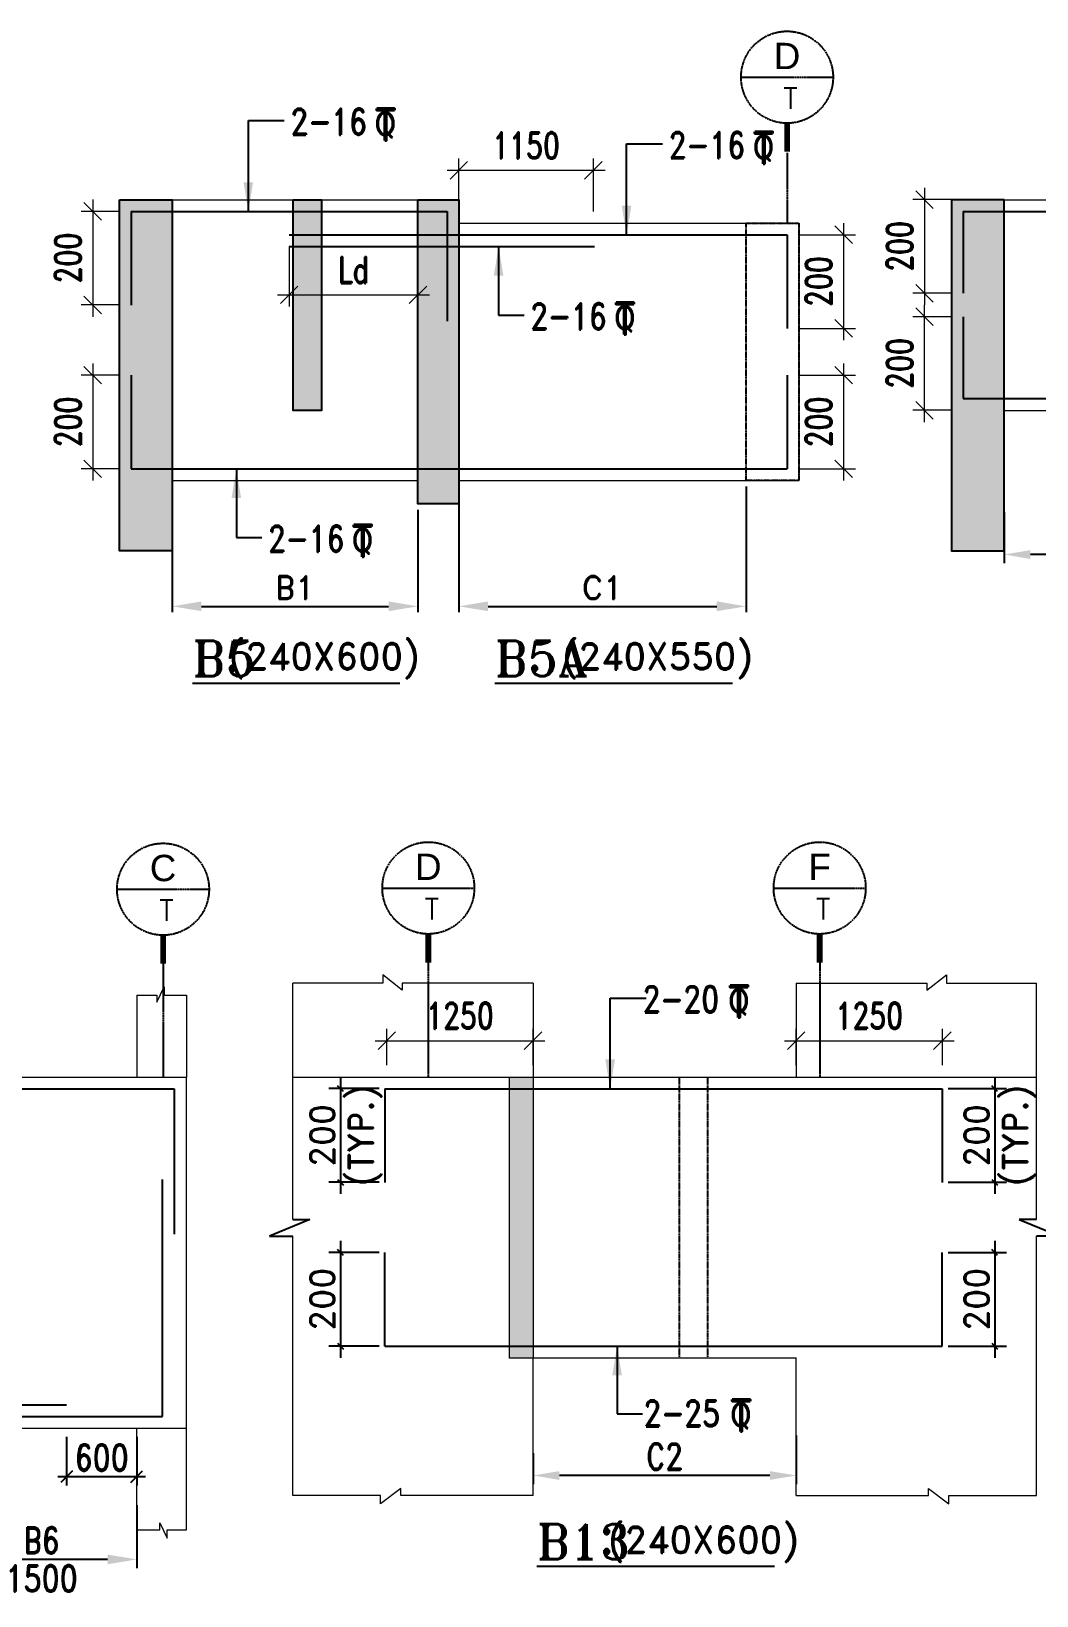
# Model space of a CAD drawing. Header units: millimetres. Extents: x 2061841 to 105821645, y -77612 to 48520811.
# Drawn here: x 2849125 to 2857719, y 29263 to 42629 of the extents above; entities that cross this region are included whole.
import ezdxf
from ezdxf.enums import TextEntityAlignment as Align

# ---------------------------------------------------------------- set-up
doc = ezdxf.new("R2010")
doc.units = ezdxf.units.MM
doc.header["$LTSCALE"] = 10
doc.header["$MEASUREMENT"] = 0
for name, pattern in [('$0$HIDDEN', [0.375, 0.25, -0.125]), ('BASEMENT COLUMN SETTING OUT-PART 2_R4$0$CENTER', [2, 1.25, -0.25, 0.25, -0.25]), ('CENTER', [2, 1.25, -0.25, 0.25, -0.25]), ('HIDDEN', [0.375, 0.25, -0.125])]:
    doc.linetypes.add(name, pattern=pattern)
for name, color, linetype in [('A-Grid-Tower', 8, 'CENTER'), ('BASEMENT COLUMN SETTING OUT-PART 2_R4$0$A-GRID-MAIN', 2, 'BASEMENT COLUMN SETTING OUT-PART 2_R4$0$CENTER'), ('BEAM', 4, 'Continuous'), ('BEAM HATCH', 252, 'Continuous'), ('BEAM STIRRUPS', 3, 'Continuous'), ('DIM1', 3, 'Continuous'), ('LEADER', 3, 'Continuous'), ('REIN', 1, 'Continuous'), ('S-BEAM', 4, 'Continuous'), ('S-DIM', 7, 'Continuous'), ('SHEET', 7, 'Continuous'), ('VIN_BEAM', 4, 'Continuous')]:
    doc.layers.add(name, color=color, linetype=linetype)
doc.layers.add('TEXT', color=2, linetype='Continuous', lineweight=25)
doc.layers.add('VIN_SLAB DIMENSION', color=3, linetype='Continuous', lineweight=13)
doc.styles.add('200', font='romand.shx', dxfattribs={"width": 0.8, "height": 225})
doc.styles.add('BASEMENT COLUMN SETTING OUT-PART 2_R4$0$MAS-TXTL', font='arial.ttf', dxfattribs={"height": 200})
doc.styles.add('BASEMENT COLUMN SETTING OUT-PART 2_R4$0$MAS-TXTS', font='romans.shx', dxfattribs={"width": 0.8, "height": 180})
doc.styles.add('GRID', font='romand.shx')
doc.styles.add('MAH', font='romand.shx', dxfattribs={"height": 210})
doc.styles.add('PK', font='romand.shx', dxfattribs={"width": 0.7, "height": 225})
doc.styles.add('PRP 100', font='romand.shx', dxfattribs={"width": 0.75})
doc.styles.add('RD', font='romand.shx', dxfattribs={"width": 0.9, "height": 225})
doc.styles.add('ROMAND', font='romand', dxfattribs={"height": 200})
doc.styles.add('RT', font='romant.shx', dxfattribs={"height": 250})
doc.dimstyles.new('dim', dxfattribs={"dimtxt": 225, "dimasz": 150, "dimexe": 100, "dimexo": 100, "dimgap": 100, "dimtad": 1, "dimdec": 0, "dimlfac": -1, "dimrnd": 5, "dimdsep": 46, "dimtxsty": 'PRP 100', "dimblk": 'OBLIQUE', "dimcen": 1.5, "dimdle": 100, "dimclrd": 3, "dimclre": 3, "dimclrt": 2, "dimadec": 0, "dimazin": 0, "dimtfac": 1, "dimtdec": 0, "dimtix": 1, "dimtmove": 0, "dimatfit": 3, "dimldrblk": 'OBLIQUE', "dimfxl": 200, "dimlwd": -1, "dimlwe": -1, "dimarcsym": 0})
doc.dimstyles.new('GR', dxfattribs={"dimtxt": 225, "dimasz": 100, "dimexe": 50, "dimexo": 50, "dimgap": 40, "dimtad": 1, "dimdec": 0, "dimzin": 0, "dimdsep": 46, "dimtxsty": 'RD', "dimblk1": 'OBLIQUE', "dimblk2": 'OBLIQUE', "dimsah": 1, "dimcen": 0, "dimdle": 100, "dimclrd": 3, "dimclre": 3, "dimclrt": 2, "dimadec": 0, "dimazin": 0, "dimtfac": 1, "dimtdec": 0, "dimtix": 1, "dimtmove": 0, "dimatfit": 3, "dimfxl": 1, "dimtolj": 1, "dimtzin": 0, "dimarcsym": 0})
doc.dimstyles.new('GR2', dxfattribs={"dimtxt": 225, "dimasz": 100, "dimexe": 75, "dimexo": 75, "dimgap": 50, "dimtad": 1, "dimdec": 0, "dimdsep": 46, "dimtxsty": '200', "dimblk1": 'OBLIQUE', "dimblk2": 'OBLIQUE', "dimsah": 1, "dimcen": 50, "dimdle": 75, "dimclrd": 3, "dimclre": 3, "dimclrt": 2, "dimadec": 0, "dimazin": 0, "dimtfac": 1, "dimtdec": 0, "dimtix": 1, "dimtmove": 0, "dimatfit": 3, "dimldrblk": 'OBLIQUE', "dimfxl": 1, "dimtolj": 1, "dimtzin": 0, "dimarcsym": 0})
doc.dimstyles.new('GRID', dxfattribs={"dimtxt": 300, "dimasz": 75, "dimexe": 50, "dimexo": 50, "dimgap": 60, "dimtad": 1, "dimdec": 0, "dimdsep": 46, "dimtxsty": 'GRID', "dimblk1": 'OBLIQUE', "dimblk2": 'OBLIQUE', "dimsah": 1, "dimcen": 2.5, "dimdle": 50, "dimclrd": 3, "dimclre": 3, "dimclrt": 2, "dimadec": 0, "dimazin": 0, "dimtfac": 1, "dimtdec": 0, "dimtmove": 0, "dimatfit": 3, "dimldrblk": 'OBLIQUE', "dimfxl": 1, "dimarcsym": 0})
doc.dimstyles.new('MA', dxfattribs={"dimtxt": 210, "dimasz": 50, "dimexe": 100, "dimexo": 50, "dimgap": 50, "dimtad": 1, "dimdec": 0, "dimzin": 0, "dimdsep": 46, "dimtxsty": 'MAH', "dimblk1": 'OBLIQUE', "dimblk2": 'OBLIQUE', "dimsah": 1, "dimcen": 0.09, "dimdle": 100, "dimclrd": 3, "dimclre": 3, "dimclrt": 2, "dimadec": 0, "dimazin": 0, "dimtfac": 1, "dimtdec": 0, "dimtix": 1, "dimtofl": 0, "dimtmove": 0, "dimatfit": 3, "dimldrblk": 'OBLIQUE', "dimfxl": 1, "dimtolj": 1, "dimtzin": 0, "dimarcsym": 0})

# ---------------------------------------------------------------- blocks, each defined once
blk = doc.blocks.new('*D1726')
at = {"layer": 'Defpoints', "color": 0, "linetype": 'Continuous', "ltscale": 20, "transparency": 16777216}
for p in [(2850330, 38791, 21), (2852430, 38591, 0), (2852430, 37716)]:
    blk.add_point(p, dxfattribs=at)
at = {"layer": 'DIM1', "color": 3, "linetype": 'Continuous', "lineweight": -2, "ltscale": 20, "transparency": 16777216}
for p, q in [((2850330, 38741), (2850330, 37666)), ((2852430, 38541), (2852430, 37666)), ((2850580, 37716), (2852180, 37716))]:
    blk.add_line(p, q, dxfattribs=at)
at = {"layer": 'DIM1', "color": 3, "linetype": 'Continuous', "ltscale": 20, "transparency": 16777216}
for points in [[(2850580, 37758), (2850580, 37675), (2850330, 37716)], [(2852180, 37758), (2852180, 37675), (2852430, 37716)]]:
    blk.add_solid(points, dxfattribs=at)
at = {"layer": 'DIM1', "color": 2, "linetype": 'Continuous', "ltscale": 20, "transparency": 16777216, "insert": (2851380, 37876), "char_height": 200, "attachment_point": 5, "style": 'GRID'}
blk.add_mtext('B1', dxfattribs=at)
blk = doc.blocks.new('_Oblique')
at = {"color": 0, "linetype": 'ByBlock', "lineweight": -2}
blk.add_line((-0.5, -0.5), (0.5, 0.5), dxfattribs=at)
blk = doc.blocks.new('*D1727')
at = {"layer": 'Defpoints', "color": 0, "linetype": 'Continuous', "ltscale": 20, "transparency": 16777216}
for p in [(2852780, 38791, 21), (2855235, 38791, 0), (2855235, 37716)]:
    blk.add_point(p, dxfattribs=at)
at = {"layer": 'DIM1', "color": 3, "linetype": 'Continuous', "lineweight": -2, "ltscale": 20, "transparency": 16777216}
for p, q in [((2852780, 38741), (2852780, 37666)), ((2855235, 38741), (2855235, 37666)), ((2853030, 37716), (2854985, 37716))]:
    blk.add_line(p, q, dxfattribs=at)
at = {"layer": 'DIM1', "color": 3, "linetype": 'Continuous', "ltscale": 20, "transparency": 16777216}
for points in [[(2853030, 37758), (2853030, 37675), (2852780, 37716)], [(2854985, 37758), (2854985, 37675), (2855235, 37716)]]:
    blk.add_solid(points, dxfattribs=at)
at = {"layer": 'DIM1', "color": 2, "linetype": 'Continuous', "ltscale": 20, "transparency": 16777216, "insert": (2854008, 37876), "char_height": 200, "attachment_point": 5, "style": 'GRID'}
blk.add_mtext('C1', dxfattribs=at)
blk = doc.blocks.new('A$C33BE299A')
at = {"layer": 'SHEET', "color": 4, "style": 'ROMAND'}
for s, height, p in [('T', 170, (-16.2, 0)), ('Q', 125, (-14.4, 26.9))]:
    blk.add_text(s, height=height, dxfattribs=at).set_placement(p)
blk = doc.blocks.new('*D1728')
at = {"layer": 'BEAM STIRRUPS', "color": 3, "lineweight": -2, "ltscale": 0.25, "transparency": 16777216}
for p, q in [((2857440, 38520), (2857440, 38084)), ((2859539, 38598), (2859539, 38084)), ((2859314, 38159), (2857665, 38159))]:
    blk.add_line(p, q, dxfattribs=at)
at = {"layer": 'BEAM STIRRUPS', "color": 3, "linetype": 'Continuous', "ltscale": 0.25, "transparency": 16777216}
for points in [[(2857665, 38196), (2857665, 38121), (2857440, 38159)], [(2859314, 38196), (2859314, 38121), (2859539, 38159)]]:
    blk.add_solid(points, dxfattribs=at)
at = {"layer": 'Defpoints', "color": 0, "linetype": 'Continuous', "ltscale": 0.25, "transparency": 16777216}
for p in [(2859539, 38673, 46), (2857440, 38595, 2), (2857440, 38159)]:
    blk.add_point(p, dxfattribs=at)
at = {"layer": 'BEAM STIRRUPS', "color": 2, "linetype": 'Continuous', "ltscale": 0.25, "transparency": 16777216, "insert": (2858489, 38321), "char_height": 225, "attachment_point": 5, "rotation": 360, "style": '200'}
blk.add_mtext('\\A1;B5', dxfattribs=at)
blk = doc.blocks.new('*D1742')
at = {"layer": 'Defpoints', "color": 0, "transparency": 16777216}
for p in [(2852148, 33595, 0), (2851768, 32795), (2852148, 32795, 0)]:
    blk.add_point(p, dxfattribs=at)
at = {"layer": 'S-DIM', "color": 3, "lineweight": -2, "transparency": 16777216}
for p, q in [((2851768, 33695), (2851768, 32695)), ((2852098, 33595), (2851668, 33595)), ((2852098, 32795), (2851668, 32795))]:
    blk.add_line(p, q, dxfattribs=at)
at = {"layer": 'S-DIM', "color": 3, "lineweight": -2, "transparency": 16777216, "xscale": 50, "yscale": 50, "zscale": 50}
for p, rotation in [((2851768, 33595), 90), ((2851768, 32795), 270)]:
    blk.add_blockref('_Oblique', p, dxfattribs=dict(at, rotation=rotation))
at = {"layer": 'S-DIM', "color": 2, "transparency": 16777216, "char_height": 210, "attachment_point": 5, "rotation": 90, "style": 'MAH'}
for s, insert in [('\\A1;(TYP.)', (2851978, 33195)), ('\\A1;200', (2851613, 33195))]:
    blk.add_mtext(s, dxfattribs=dict(at, insert=insert))
blk = doc.blocks.new('*D1743')
at = {"layer": 'Defpoints', "color": 0, "transparency": 16777216}
for p in [(2852148, 32195, 0), (2851768, 31395), (2852148, 31395, 0)]:
    blk.add_point(p, dxfattribs=at)
at = {"layer": 'S-DIM', "color": 3, "lineweight": -2, "transparency": 16777216}
for p, q in [((2851768, 32295), (2851768, 31295)), ((2852098, 32195), (2851668, 32195)), ((2852098, 31395), (2851668, 31395))]:
    blk.add_line(p, q, dxfattribs=at)
at = {"layer": 'S-DIM', "color": 3, "lineweight": -2, "transparency": 16777216, "xscale": 50, "yscale": 50, "zscale": 50}
for p, rotation in [((2851768, 32195), 90), ((2851768, 31395), 270)]:
    blk.add_blockref('_Oblique', p, dxfattribs=dict(at, rotation=rotation))
at = {"layer": 'S-DIM', "color": 2, "transparency": 16777216, "char_height": 210, "attachment_point": 5, "rotation": 90, "style": 'MAH'}
for s, insert in [('\\A1;200', (2851613, 31795)), ('\\A1;', (2851923, 31795))]:
    blk.add_mtext(s, dxfattribs=dict(at, insert=insert))
blk = doc.blocks.new('*D1706')
at = {"layer": 'BEAM STIRRUPS', "color": 3, "lineweight": -2, "ltscale": 0.25, "transparency": 16777216}
for p, q in [((2855664, 30631), (2855664, 30215)), ((2853414, 30482), (2853414, 30215)), ((2855439, 30290), (2853639, 30290))]:
    blk.add_line(p, q, dxfattribs=at)
at = {"layer": 'BEAM STIRRUPS', "color": 3, "linetype": 'Continuous', "ltscale": 0.25, "transparency": 16777216}
for points in [[(2853639, 30327), (2853639, 30252), (2853414, 30290)], [(2855439, 30327), (2855439, 30252), (2855664, 30290)]]:
    blk.add_solid(points, dxfattribs=at)
at = {"layer": 'Defpoints', "color": 0, "linetype": 'Continuous', "ltscale": 0.25, "transparency": 16777216}
for p in [(2855664, 30706, 0), (2853414, 30557, 0), (2853414, 30290)]:
    blk.add_point(p, dxfattribs=at)
at = {"layer": 'BEAM STIRRUPS', "color": 2, "linetype": 'Continuous', "ltscale": 0.25, "transparency": 16777216, "insert": (2854539, 30452), "char_height": 225, "attachment_point": 5, "rotation": 360, "style": '200'}
blk.add_mtext('\\A1;C2', dxfattribs=at)
blk = doc.blocks.new('*D1707')
at = {"layer": 'Defpoints', "color": 0, "transparency": 16777216}
for p in [(2856911, 33595, 0), (2856911, 32795, 0), (2857360, 32795)]:
    blk.add_point(p, dxfattribs=at)
at = {"layer": 'S-DIM', "color": 3, "lineweight": -2, "transparency": 16777216}
for p, q in [((2857360, 33695), (2857360, 32695)), ((2856961, 33595), (2857460, 33595)), ((2856961, 32795), (2857460, 32795))]:
    blk.add_line(p, q, dxfattribs=at)
at = {"layer": 'S-DIM', "color": 3, "lineweight": -2, "transparency": 16777216, "xscale": 50, "yscale": 50, "zscale": 50}
for p, rotation in [((2857360, 33595), 90), ((2857360, 32795), 270)]:
    blk.add_blockref('_Oblique', p, dxfattribs=dict(at, rotation=rotation))
at = {"layer": 'S-DIM', "color": 2, "transparency": 16777216, "char_height": 210, "attachment_point": 5, "rotation": 90, "style": 'MAH'}
for s, insert in [('\\A1;(TYP.)', (2857570, 33195)), ('\\A1;200', (2857205, 33195))]:
    blk.add_mtext(s, dxfattribs=dict(at, insert=insert))
blk = doc.blocks.new('*D1708')
at = {"layer": 'Defpoints', "color": 0, "transparency": 16777216}
for p in [(2856911, 32195, 0), (2856911, 31395, 0), (2857360, 31395)]:
    blk.add_point(p, dxfattribs=at)
at = {"layer": 'S-DIM', "color": 3, "lineweight": -2, "transparency": 16777216}
for p, q in [((2857360, 32295), (2857360, 31295)), ((2856961, 32195), (2857460, 32195)), ((2856961, 31395), (2857460, 31395))]:
    blk.add_line(p, q, dxfattribs=at)
at = {"layer": 'S-DIM', "color": 3, "lineweight": -2, "transparency": 16777216, "xscale": 50, "yscale": 50, "zscale": 50}
for p, rotation in [((2857360, 32195), 90), ((2857360, 31395), 270)]:
    blk.add_blockref('_Oblique', p, dxfattribs=dict(at, rotation=rotation))
at = {"layer": 'S-DIM', "color": 2, "transparency": 16777216, "char_height": 210, "attachment_point": 5, "rotation": 90, "style": 'MAH'}
for s, insert in [('\\A1;200', (2857205, 31795)), ('\\A1;', (2857515, 31795))]:
    blk.add_mtext(s, dxfattribs=dict(at, insert=insert))
blk = doc.blocks.new('*D1579')
at = {"layer": 'Defpoints', "color": 0, "transparency": 16777216}
for p in [(2851330, 40891, 0), (2852430, 40891, 0), (2852430, 40378)]:
    blk.add_point(p, dxfattribs=at)
at = {"layer": 'VIN_SLAB DIMENSION', "color": 3, "transparency": 16777216}
for p, q in [((2851330, 40791), (2851330, 40278)), ((2852430, 40791), (2852430, 40278)), ((2851230, 40378), (2852530, 40378))]:
    blk.add_line(p, q, dxfattribs=at)
at = {"layer": 'VIN_SLAB DIMENSION', "color": 3, "transparency": 16777216, "xscale": 150, "yscale": 150, "zscale": 150, "rotation": 180}
blk.add_blockref('_Oblique', (2851330, 40378), dxfattribs=at)
at = {"layer": 'VIN_SLAB DIMENSION', "color": 3, "transparency": 16777216, "xscale": 150, "yscale": 150, "zscale": 150}
blk.add_blockref('_Oblique', (2852430, 40378), dxfattribs=at)
at = {"layer": 'VIN_SLAB DIMENSION', "color": 2, "transparency": 16777216, "insert": (2851880, 40590), "char_height": 225, "attachment_point": 5, "style": 'PRP 100'}
blk.add_mtext('Ld', dxfattribs=at)
blk = doc.blocks.new('OBLIQUE')
blk = doc.blocks.new('*D1580')
at = {"layer": 'Defpoints', "color": 0, "transparency": 16777216}
for p in [(2853930, 41442), (2852780, 40991, 0), (2853930, 40991, 0)]:
    blk.add_point(p, dxfattribs=at)
at = {"layer": 'VIN_SLAB DIMENSION', "color": 3, "transparency": 16777216}
for p, q in [((2852680, 41442), (2854030, 41442)), ((2852780, 41091), (2852780, 41542)), ((2853930, 41091), (2853930, 41542))]:
    blk.add_line(p, q, dxfattribs=at)
at = {"layer": 'VIN_SLAB DIMENSION', "color": 3, "transparency": 16777216, "xscale": 150, "yscale": 150, "zscale": 150, "rotation": 180}
blk.add_blockref('_Oblique', (2852780, 41442), dxfattribs=at)
at = {"layer": 'VIN_SLAB DIMENSION', "color": 3, "transparency": 16777216, "xscale": 150, "yscale": 150, "zscale": 150}
blk.add_blockref('_Oblique', (2853930, 41442), dxfattribs=at)
at = {"layer": 'VIN_SLAB DIMENSION', "color": 2, "transparency": 16777216, "insert": (2853355, 41654), "char_height": 225, "attachment_point": 5, "style": 'PRP 100'}
blk.add_mtext('1150', dxfattribs=at)
blk = doc.blocks.new('*D1660')
at = {"layer": 'BEAM', "color": 3, "lineweight": -2, "transparency": 16777216}
for p, q in [((2849427, 30620), (2849427, 30205)), ((2850027, 30620), (2850027, 30205)), ((2849352, 30280), (2850102, 30280))]:
    blk.add_line(p, q, dxfattribs=at)
at = {"layer": 'Defpoints', "color": 0, "transparency": 16777216}
for p in [(2849427, 30695, 0), (2850027, 30695, 0), (2850027, 30280)]:
    blk.add_point(p, dxfattribs=at)
at = {"layer": 'BEAM', "color": 3, "lineweight": -2, "transparency": 16777216, "xscale": 100, "yscale": 100, "zscale": 100, "rotation": 180}
blk.add_blockref('_Oblique', (2849427, 30280), dxfattribs=at)
at = {"layer": 'BEAM', "color": 3, "lineweight": -2, "transparency": 16777216, "xscale": 100, "yscale": 100, "zscale": 100}
blk.add_blockref('_Oblique', (2850027, 30280), dxfattribs=at)
at = {"layer": 'BEAM', "color": 2, "transparency": 16777216, "insert": (2849727, 30443), "char_height": 225, "attachment_point": 5, "style": '200'}
blk.add_mtext('\\A1;600', dxfattribs=at)
blk = doc.blocks.new('*D1595')
at = {"layer": 'BEAM', "color": 3, "lineweight": -2, "transparency": 16777216}
for p, q in [((2850027, 30035), (2850027, 29498)), ((2848527, 29879), (2848527, 29498)), ((2849777, 29573), (2848777, 29573))]:
    blk.add_line(p, q, dxfattribs=at)
at = {"layer": 'BEAM', "color": 3, "transparency": 16777216}
for points in [[(2848777, 29614), (2848777, 29531), (2848527, 29573)], [(2849777, 29614), (2849777, 29531), (2850027, 29573)]]:
    blk.add_solid(points, dxfattribs=at)
at = {"layer": 'Defpoints', "color": 0, "transparency": 16777216}
for p in [(2850027, 30110, 0), (2848527, 29954, 0), (2848527, 29573)]:
    blk.add_point(p, dxfattribs=at)
at = {"layer": 'BEAM', "color": 2, "transparency": 16777216, "char_height": 225, "attachment_point": 5, "style": '200'}
for s, insert in [('\\A1;B6', (2849214, 29735)), ('\\A1;1500', (2849214, 29410))]:
    blk.add_mtext(s, dxfattribs=dict(at, insert=insert))
blk = doc.blocks.new('*D1597')
at = {"layer": 'Defpoints', "color": 0, "transparency": 16777216}
for p in [(2853414, 34005), (2852164, 33695, 0), (2853414, 33695, 0)]:
    blk.add_point(p, dxfattribs=at)
at = {"layer": 'VIN_SLAB DIMENSION', "color": 3, "transparency": 16777216}
for p, q in [((2852164, 33795), (2852164, 34105)), ((2853414, 33795), (2853414, 34105)), ((2852064, 34005), (2853514, 34005))]:
    blk.add_line(p, q, dxfattribs=at)
at = {"layer": 'VIN_SLAB DIMENSION', "color": 3, "transparency": 16777216, "xscale": 150, "yscale": 150, "zscale": 150, "rotation": 180}
blk.add_blockref('_Oblique', (2852164, 34005), dxfattribs=at)
at = {"layer": 'VIN_SLAB DIMENSION', "color": 3, "transparency": 16777216, "xscale": 150, "yscale": 150, "zscale": 150}
blk.add_blockref('_Oblique', (2853414, 34005), dxfattribs=at)
at = {"layer": 'VIN_SLAB DIMENSION', "color": 2, "transparency": 16777216, "insert": (2852789, 34218), "char_height": 225, "attachment_point": 5, "style": 'PRP 100'}
blk.add_mtext('1250', dxfattribs=at)
blk = doc.blocks.new('*D1598')
at = {"layer": 'Defpoints', "color": 0, "transparency": 16777216}
for p in [(2856913, 34005), (2855663, 33695, 0), (2856913, 33695, 0)]:
    blk.add_point(p, dxfattribs=at)
at = {"layer": 'VIN_SLAB DIMENSION', "color": 3, "transparency": 16777216}
for p, q in [((2855663, 33795), (2855663, 34105)), ((2856913, 33795), (2856913, 34105)), ((2855563, 34005), (2857013, 34005))]:
    blk.add_line(p, q, dxfattribs=at)
at = {"layer": 'VIN_SLAB DIMENSION', "color": 3, "transparency": 16777216, "xscale": 150, "yscale": 150, "zscale": 150, "rotation": 180}
blk.add_blockref('_Oblique', (2855663, 34005), dxfattribs=at)
at = {"layer": 'VIN_SLAB DIMENSION', "color": 3, "transparency": 16777216, "xscale": 150, "yscale": 150, "zscale": 150}
blk.add_blockref('_Oblique', (2856913, 34005), dxfattribs=at)
at = {"layer": 'VIN_SLAB DIMENSION', "color": 2, "transparency": 16777216, "insert": (2856288, 34218), "char_height": 225, "attachment_point": 5, "style": 'PRP 100'}
blk.add_mtext('1250', dxfattribs=at)
blk = doc.blocks.new('BASEMENT COLUMN SETTING OUT-PART 2_R4$0$GRID TARGET1')
blk.add_wipeout([(393, -655), (392, -641), (392, -628), (390, -614), (389, -600), (387, -587), (384, -573), (381, -560), (377, -547), (373, -534), (369, -521), (364, -508), (359, -495), (353, -483), (347, -471), (340, -459), (333, -447), (325, -435), (318, -424), (309, -413), (301, -403), (292, -392), (282, -382), (273, -373), (263, -363), (252, -354), (242, -346), (231, -337), (220, -330), (208, -322), (196, -315), (184, -308), (172, -302), (160, -296), (147, -291), (134, -286), (121, -282), (108, -278), (95, -274), (82, -271), (68, -268), (55, -266), (41, -265), (27, -263), (14, -263), (0, -262), (-14, -263), (-27, -263), (-41, -265), (-55, -266), (-68, -268), (-82, -271), (-95, -274), (-108, -278), (-121, -282), (-134, -286), (-147, -291), (-160, -296), (-172, -302), (-184, -308), (-196, -315), (-208, -322), (-220, -330), (-231, -337), (-242, -346), (-252, -354), (-263, -363), (-273, -373), (-282, -382), (-292, -392), (-301, -403), (-309, -413), (-318, -424), (-325, -435), (-333, -447), (-340, -459), (-347, -471), (-353, -483), (-359, -495), (-364, -508), (-369, -521), (-373, -534), (-377, -547), (-381, -560), (-384, -573), (-387, -587), (-389, -600), (-390, -614), (-392, -628), (-392, -641), (-393, -655), (-392, -669), (-392, -682), (-390, -696), (-389, -710), (-387, -723), (-384, -737), (-381, -750), (-377, -763), (-373, -776), (-369, -789), (-364, -802), (-359, -815), (-353, -827), (-347, -839), (-340, -851), (-333, -863), (-325, -875), (-318, -886), (-309, -897), (-301, -907), (-292, -918), (-282, -928), (-273, -937), (-263, -947), (-252, -956), (-242, -964), (-231, -973), (-220, -981), (-208, -988), (-196, -995), (-184, -1002), (-172, -1008), (-160, -1014), (-147, -1019), (-134, -1024), (-121, -1028), (-108, -1032), (-95, -1036), (-82, -1039), (-68, -1042), (-55, -1044), (-41, -1046), (-27, -1047), (-14, -1047), (0, -1048), (14, -1047), (27, -1047), (41, -1046), (55, -1044), (68, -1042), (82, -1039), (95, -1036), (108, -1032), (121, -1028), (134, -1024), (147, -1019), (160, -1014), (172, -1008), (184, -1002), (196, -995), (208, -988), (220, -981), (231, -973), (242, -964), (252, -956), (263, -947), (273, -937), (282, -928), (292, -918), (301, -907), (309, -897), (318, -886), (325, -875), (333, -863), (340, -851), (347, -839), (353, -827), (359, -815), (364, -802), (369, -789), (373, -776), (377, -763), (381, -750), (384, -737), (387, -723), (389, -710), (390, -696), (392, -682), (392, -669)])
blk.add_line((-393, -655), (393, -655))
at = {"const_width": 48.8}
blk.add_lwpolyline([(0, -1048), (0, -1292)], dxfattribs=at)
blk.add_circle((0, -655), 393)
for tag, height, style, p in [('AS', 225, 'BASEMENT COLUMN SETTING OUT-PART 2_R4$0$MAS-TXTL', (0, -586)), ('REF', 180, 'BASEMENT COLUMN SETTING OUT-PART 2_R4$0$MAS-TXTS', (29, -925))]:
    blk.add_attdef(tag, text='', height=height, dxfattribs=dict(style=style)).set_placement(p, align=Align.CENTER)
blk = doc.blocks.new('*D1203')
at = {"layer": 'Defpoints', "color": 0, "transparency": 16777216}
for p in [(2849981, 41091, 52), (2849651, 40291), (2849981, 40291, 51)]:
    blk.add_point(p, dxfattribs=at)
at = {"layer": 'VIN_SLAB DIMENSION', "color": 3, "transparency": 16777216}
for p, q in [((2849651, 41191), (2849651, 40191)), ((2849881, 41091), (2849551, 41091)), ((2849881, 40291), (2849551, 40291))]:
    blk.add_line(p, q, dxfattribs=at)
at = {"layer": 'VIN_SLAB DIMENSION', "color": 3, "transparency": 16777216, "xscale": 150, "yscale": 150, "zscale": 150}
for p, rotation in [((2849651, 41091), 90), ((2849651, 40291), 270)]:
    blk.add_blockref('_Oblique', p, dxfattribs=dict(at, rotation=rotation))
at = {"layer": 'VIN_SLAB DIMENSION', "color": 2, "transparency": 16777216, "insert": (2849438, 40691), "char_height": 225, "attachment_point": 5, "rotation": 90, "style": 'PRP 100'}
blk.add_mtext('200', dxfattribs=at)
blk = doc.blocks.new('*D1204')
at = {"layer": 'Defpoints', "color": 0, "transparency": 16777216}
for p in [(2849981, 39691, 52), (2849651, 38891), (2849981, 38891, 51)]:
    blk.add_point(p, dxfattribs=at)
at = {"layer": 'VIN_SLAB DIMENSION', "color": 3, "transparency": 16777216}
for p, q in [((2849651, 39791), (2849651, 38791)), ((2849881, 39691), (2849551, 39691)), ((2849881, 38891), (2849551, 38891))]:
    blk.add_line(p, q, dxfattribs=at)
at = {"layer": 'VIN_SLAB DIMENSION', "color": 3, "transparency": 16777216, "xscale": 150, "yscale": 150, "zscale": 150}
for p, rotation in [((2849651, 39691), 90), ((2849651, 38891), 270)]:
    blk.add_blockref('_Oblique', p, dxfattribs=dict(at, rotation=rotation))
at = {"layer": 'VIN_SLAB DIMENSION', "color": 2, "transparency": 16777216, "insert": (2849438, 39291), "char_height": 225, "attachment_point": 5, "rotation": 90, "style": 'PRP 100'}
blk.add_mtext('200', dxfattribs=at)
blk = doc.blocks.new('*D1205')
at = {"layer": 'Defpoints', "color": 0, "transparency": 16777216}
for p in [(2855585, 40891, 52), (2855585, 40091, 51), (2856069, 40091)]:
    blk.add_point(p, dxfattribs=at)
at = {"layer": 'VIN_SLAB DIMENSION', "color": 3, "transparency": 16777216}
for p, q in [((2856069, 40991), (2856069, 39991)), ((2855685, 40891), (2856169, 40891)), ((2855685, 40091), (2856169, 40091))]:
    blk.add_line(p, q, dxfattribs=at)
at = {"layer": 'VIN_SLAB DIMENSION', "color": 3, "transparency": 16777216, "xscale": 150, "yscale": 150, "zscale": 150}
for p, rotation in [((2856069, 40891), 90), ((2856069, 40091), 270)]:
    blk.add_blockref('_Oblique', p, dxfattribs=dict(at, rotation=rotation))
at = {"layer": 'VIN_SLAB DIMENSION', "color": 2, "transparency": 16777216, "insert": (2855856, 40491), "char_height": 225, "attachment_point": 5, "rotation": 90, "style": 'PRP 100'}
blk.add_mtext('200', dxfattribs=at)
blk = doc.blocks.new('*D1206')
at = {"layer": 'Defpoints', "color": 0, "transparency": 16777216}
for p in [(2855585, 39691, 52), (2855585, 38891, 51), (2856069, 38891)]:
    blk.add_point(p, dxfattribs=at)
at = {"layer": 'VIN_SLAB DIMENSION', "color": 3, "transparency": 16777216}
for p, q in [((2856069, 39791), (2856069, 38791)), ((2855685, 39691), (2856169, 39691)), ((2855685, 38891), (2856169, 38891))]:
    blk.add_line(p, q, dxfattribs=at)
at = {"layer": 'VIN_SLAB DIMENSION', "color": 3, "transparency": 16777216, "xscale": 150, "yscale": 150, "zscale": 150}
for p, rotation in [((2856069, 39691), 90), ((2856069, 38891), 270)]:
    blk.add_blockref('_Oblique', p, dxfattribs=dict(at, rotation=rotation))
at = {"layer": 'VIN_SLAB DIMENSION', "color": 2, "transparency": 16777216, "insert": (2855856, 39291), "char_height": 225, "attachment_point": 5, "rotation": 90, "style": 'PRP 100'}
blk.add_mtext('200', dxfattribs=at)
blk = doc.blocks.new('*D1207')
at = {"layer": 'Defpoints', "color": 0, "transparency": 16777216}
for p in [(2857090, 41191, 52), (2856760, 40391), (2857090, 40391, 51)]:
    blk.add_point(p, dxfattribs=at)
at = {"layer": 'VIN_SLAB DIMENSION', "color": 3, "transparency": 16777216}
for p, q in [((2856990, 41191), (2856660, 41191)), ((2856760, 41291), (2856760, 40291)), ((2856990, 40391), (2856660, 40391))]:
    blk.add_line(p, q, dxfattribs=at)
at = {"layer": 'VIN_SLAB DIMENSION', "color": 3, "transparency": 16777216, "xscale": 150, "yscale": 150, "zscale": 150}
for p, rotation in [((2856760, 41191), 90), ((2856760, 40391), 270)]:
    blk.add_blockref('_Oblique', p, dxfattribs=dict(at, rotation=rotation))
at = {"layer": 'VIN_SLAB DIMENSION', "color": 2, "transparency": 16777216, "insert": (2856547, 40791), "char_height": 225, "attachment_point": 5, "rotation": 90, "style": 'PRP 100'}
blk.add_mtext('200', dxfattribs=at)
blk = doc.blocks.new('*D1208')
at = {"layer": 'Defpoints', "color": 0, "transparency": 16777216}
for p in [(2856760, 40191), (2857090, 40191, 51), (2857090, 39391, 52)]:
    blk.add_point(p, dxfattribs=at)
at = {"layer": 'VIN_SLAB DIMENSION', "color": 3, "transparency": 16777216}
for p, q in [((2856760, 39291), (2856760, 40291)), ((2856990, 40191), (2856660, 40191)), ((2856990, 39391), (2856660, 39391))]:
    blk.add_line(p, q, dxfattribs=at)
at = {"layer": 'VIN_SLAB DIMENSION', "color": 3, "transparency": 16777216, "xscale": 150, "yscale": 150, "zscale": 150}
for p, rotation in [((2856760, 40191), 90), ((2856760, 39391), 270)]:
    blk.add_blockref('_Oblique', p, dxfattribs=dict(at, rotation=rotation))
at = {"layer": 'VIN_SLAB DIMENSION', "color": 2, "transparency": 16777216, "insert": (2856547, 39791), "char_height": 225, "attachment_point": 5, "rotation": 90, "style": 'PRP 100'}
blk.add_mtext('200', dxfattribs=at)

msp = doc.modelspace()

# ---------------------------------------------------------------- hatches: boundary and pattern name
at = {"layer": 'BEAM HATCH'}
for points in [[(2849880.5, 41190.6), (2850330.5, 41190.6), (2850330.5, 38190.6), (2849880.5, 38190.6)], [(2851365, 41190.6), (2851605, 41190.6), (2851605, 39390.6), (2851365, 39390.6)], [(2852430, 41190.6), (2852780, 41190.6), (2852780, 38590.6), (2852430, 38590.6)], [(2857439.7, 41190.6), (2856989.8, 41190.6), (2856989.8, 38190.6), (2857439.7, 38190.6)], [(2853214, 33694.6), (2853414, 33694.6), (2853414, 31291.6), (2853214, 31291.6)]]:
    msp.add_hatch(color=252, dxfattribs=at).paths.add_polyline_path(points)

# ---------------------------------------------------------------- linework, layer by layer
at = {"layer": 'A-Grid-Tower', "color": 6}
for p, q in [((2855585.5, 41591.1, 0), (2855585.5, 40990.6, 0)), ((2850251.8, 34662.1, 0), (2850251.8, 33694.6, 0)), ((2852519, 34672.4, 0), (2852519, 33694.6, 0)), ((2855864, 34672.4, 0), (2855864, 33694.6, 0))]:
    msp.add_line(p, q, dxfattribs=at)
at = {"layer": 'BEAM', "lineweight": 13}
for p, q in [((2849880.5, 41190.6, 0), (2849880.5, 38790.6, 0)), ((2849880.5, 41190.6, 0), (2852780, 41190.6, 0)), ((2856989.8, 41190.6, 0), (2856989.8, 39390.6, 0)), ((2857439.7, 41190.6, 0), (2859889.2, 41190.6, 0)), ((2852780, 40990.6, 0), (2855685, 40990.6, 0)), ((2855685, 40990.6, 0), (2855685, 38790.6, 0)), ((2857439.7, 39390.6, 0), (2859539.2, 39390.6, 0)), ((2850330.5, 38790.6, 0), (2852430, 38790.6, 0)), ((2852780, 38790.6, 0), (2855685, 38790.6, 0)), ((2852129.4, 34497.1, 0), (2851359.6, 34497.1, 7466.8)), ((2851359.6, 32476.9, 0), (2851359.6, 34497.1, 0)), ((2852129.4, 34567.7, 0), (2852129.4, 34497.1, 0)), ((2852296.7, 34436.2, 0), (2852129.4, 34567.7, 0)), ((2852296.7, 34497.1, 0), (2852296.7, 34436.2, 0)), ((2853414, 34497.1, 0), (2852296.7, 34497.1, 0)), ((2853414, 34497.1, 0), (2853414, 33694.6, 0)), ((2855664, 34497.1, 0), (2855664, 33694.6, 0)), ((2855664, 34497.1, 0), (2856781.2, 34497.1, 0)), ((2856781.2, 34436.2, 0), (2856948.5, 34567.7, 0)), ((2856781.2, 34497.1, 0), (2856781.2, 34436.2, 0)), ((2856948.5, 34567.7, 0), (2856948.5, 34497.1, 0)), ((2856948.5, 34497.1, 0), (2857718.3, 34497.1, 7466.8)), ((2857718.3, 32476.9, 0), (2857718.3, 34497.1, 0)), ((2850026.9, 34394.6, 51.6), (2850026.9, 33694.6, 0)), ((2850026.9, 34394.6, 51.6), (2850199.2, 34394.6, 0)), ((2850199.2, 34333.6, 0), (2850262.3, 34465.2, 0)), ((2850199.2, 34394.6, 0), (2850199.2, 34333.6, 0)), ((2850262.3, 34465.2, 0), (2850262.3, 34394.6, 0)), ((2850262.3, 34394.6, 0), (2850451.9, 34394.6, 51.6)), ((2850451.9, 34394.6, 0), (2850451.9, 33694.6, 0)), ((2847051.9, 33694.6, 0), (2850451.9, 33694.6, 0)), ((2850451.9, 29825.6, 0), (2850451.9, 33694.6, 0)), ((2851359.6, 33694.6, 0), (2857718.3, 33694.6, 0)), ((2851359.6, 30117.9, 0), (2851359.6, 32333.9, 0)), ((2857718.3, 30117.9, 0), (2857718.3, 32333.9, 0)), ((2853414, 31294.6, 0), (2855664, 31294.6, 0)), ((2853414, 30117.9, 0), (2853414, 31294.6, 0)), ((2854664, 31294.6, 0), (2854904, 31294.6, 0)), ((2855664, 30117.9, 0), (2855664, 31294.6, 0)), ((2842932.1, 30694.6, 0), (2850451.9, 30694.6, 0)), ((2850026.9, 29825.6, 51.6), (2850026.9, 30694.6, 51.6)), ((2852110.7, 30117.9, 0), (2851359.6, 30117.9, 7466.8)), ((2852284.1, 30178.8, 0), (2852110.7, 30047.3, 0)), ((2852110.7, 30047.3, 0), (2852110.7, 30117.9, 0)), ((2852284.1, 30117.9, 0), (2852284.1, 30178.8, 0)), ((2853414, 30117.9, 0), (2852284.1, 30117.9, 0)), ((2855664, 30117.9, 0), (2856793.9, 30117.9, 0)), ((2856793.9, 30117.9, 0), (2856793.9, 30178.8, 0)), ((2856793.9, 30178.8, 0), (2856967.3, 30047.3, 0)), ((2856967.3, 30117.9, 0), (2857718.3, 30117.9, 7466.8)), ((2856967.3, 30047.3, 0), (2856967.3, 30117.9, 0)), ((2850026.9, 29825.6, 51.6), (2850224.1, 29825.6, 0)), ((2850224.1, 29825.6, 0), (2850224.1, 29886.5, 0)), ((2850224.1, 29886.5, 0), (2850287.2, 29754.9, 0)), ((2850287.2, 29825.6, 0), (2850451.9, 29825.6, 51.6)), ((2850287.2, 29754.9, 0), (2850287.2, 29825.6, 0))]:
    msp.add_line(p, q, dxfattribs=at)
at = {"layer": 'BEAM'}
for p, q in [((2851507.6, 32476.9, 0), (2851162, 32333.9, 0)), ((2851359.6, 32476.9, 0), (2851507.6, 32476.9, 0)), ((2857718.3, 32476.9, 0), (2857570.4, 32476.9, 0)), ((2857570.4, 32476.9, 0), (2857916, 32333.9, 0)), ((2851162, 32333.9, 0), (2851359.6, 32333.9, 0)), ((2857916, 32333.9, 0), (2857718.3, 32333.9, 0))]:
    msp.add_line(p, q, dxfattribs=at)
at = {"layer": 'BEAM', "elevation": 0}
for points in [[(2849880.5, 41190.6), (2850330.5, 41190.6), (2850330.5, 38190.6), (2849880.5, 38190.6)], [(2851365, 41190.6), (2851605, 41190.6), (2851605, 39390.6), (2851365, 39390.6)], [(2852430, 41190.6), (2852780, 41190.6), (2852780, 38590.6), (2852430, 38590.6)]]:
    msp.add_lwpolyline(points, close=True, dxfattribs=at)
at = {"layer": 'BEAM', "lineweight": 13, "elevation": 0}
msp.add_lwpolyline([(2853214, 33694.6), (2853414, 33694.6), (2853414, 31291.6), (2853214, 31291.6)], close=True, dxfattribs=at)
at = {"layer": 'REIN'}
for p, q in [((2849980.5, 41090.6, 0), (2852680, 41090.6, 0)), ((2849980.5, 41090.6, 0), (2849980.5, 40290.6, 0)), ((2852680, 41090.6, 0), (2852680, 40154, 0)), ((2857089.8, 41090.6, 0), (2859789.2, 41090.6, 0)), ((2857089.8, 41090.6, 0), (2857089.8, 40390.6, 0)), ((2851330.1, 40890.6, 0), (2855585, 40890.6, 0)), ((2851330.1, 40790.6, 0), (2853940.1, 40790.6, 0)), ((2855585, 40890.6, 0), (2855585, 40090.6, 0)), ((2857089.8, 40190.6, 0), (2857089.8, 39490.6, 0)), ((2849980.5, 39690.6, 0), (2849980.5, 38890.6, 0)), ((2855585, 39690.6, 0), (2855585, 38890.6, 0)), ((2857089.8, 39490.6, 0), (2859789.2, 39490.6, 0)), ((2849980.5, 38890.6, 0), (2855585, 38890.6, 0)), ((2847051.9, 33594.6, 0), (2850347.3, 33594.6, 0)), ((2850347.3, 33594.6, 0), (2850347.3, 32351.3, 0)), ((2852148.5, 33594.6, 0), (2856911.1, 33594.6, 0)), ((2852148.5, 33594.6, 0), (2852148.5, 32794.6, 0)), ((2856911.1, 33594.6, 0), (2856911.1, 32794.6, 0)), ((2850248.3, 30794.6, 0), (2850248.3, 32818.5, 0)), ((2852148.5, 31394.6, 0), (2852148.5, 32194.6, 0)), ((2856911.1, 31394.6, 0), (2856911.1, 32194.6, 0)), ((2852148.5, 31394.6, 0), (2856911.1, 31394.6, 0)), ((2843552.3, 30894.6, 0), (2849426.9, 30894.6, 0)), ((2842001, 30794.6, 154.7), (2850248.3, 30794.6, 0))]:
    msp.add_line(p, q, dxfattribs=at)
at = {"layer": 'S-BEAM', "linetype": 'HIDDEN'}
for p, q in [((2854664, 33694.6, 0), (2854664, 31294.6, 0)), ((2854904, 33694.6, 0), (2854904, 31294.6, 0))]:
    msp.add_line(p, q, dxfattribs=at)
at = {"layer": 'S-BEAM', "linetype": '$0$HIDDEN', "elevation": 0}
msp.add_lwpolyline([(2855235, 40990.6), (2855685, 40990.6), (2855685, 38790.6), (2855235, 38790.6)], close=True, dxfattribs=at)
at = {"layer": 'VIN_BEAM', "elevation": 0}
msp.add_lwpolyline([(2857439.7, 41190.6), (2856989.8, 41190.6), (2856989.8, 38190.6), (2857439.7, 38190.6)], close=True, dxfattribs=at)

# ---------------------------------------------------------------- block references
at = {"layer": 'TEXT', "color": 1, "xscale": 1.600000001490116, "yscale": 1.600000001490116, "zscale": 1.600000001490116}
for p in [(2852080.2, 41697.6, 243658.3), (2855312.9, 41497.6, 243658.3), (2854126.5, 40039.5, 243658.3), (2851884.9, 38139.5, 243658.3), (2855101.2, 34203.3, 243658.3), (2855119.7, 30666.9, 243658.3)]:
    msp.add_blockref('A$C33BE299A', p, dxfattribs=at)

# ---------------------------------------------------------------- texts
at = {"layer": 'TEXT', "color": 2, "style": 'PK', "width": 0.8}
for s, p in [('2-16  ', (2851339.8, 41744.4, -0.2)), ('2-16  ', (2854572.4, 41544.4, -0.2)), ('2-16', (2853389.4, 40081.2, -0.2)), ('2-16 ', (2851147.7, 38181.2, -0.2)), ('2-20', (2854349.8, 34246.8, -0.2))]:
    msp.add_text(s, height=225, dxfattribs=at).set_placement(p)
at = {"layer": 'TEXT', "color": 2, "style": 'RD'}
for s, p in [('(240X600)', (2850819, 37176.8, 0)), ('(240X550)', (2853666.9, 37176.8, 0)), ('(240X600)', (2854060.1, 29628, 0))]:
    msp.add_text(s, height=225, dxfattribs=at).set_placement(p)
at = {"layer": 'TEXT', "color": 1, "style": 'RT'}
for s, p in [('%%UB5      ', (2851389.7, 37270.8, 0)), ('%%UB5A      ', (2854102.4, 37270.8, 0)), ('%%UB13      ', (2854461.9, 29724.8, 0))]:
    msp.add_text(s, height=300, dxfattribs=at).set_placement(p, align=Align.MIDDLE_CENTER)
at = {"layer": 'TEXT', "color": 2, "style": 'PK', "width": 0.8}
msp.add_text('2-25', height=225, rotation=0, dxfattribs=at).set_placement((2854357.4, 30709, 0))

# ---------------------------------------------------------------- dimensions: what is measured, and where the dimension line sits
at = {"layer": 'BEAM'}
dim = msp.add_linear_dim(base=(2850026.9, 30280.1, 51.6), p1=(2849426.9, 30694.6, 51.6), p2=(2850026.9, 30694.6, 51.6), dimstyle='GR2', override={"dimldrblk": 'OBLIQUE'}, dxfattribs=at)
dim.commit()
dim.dimension.update_dxf_attribs({"geometry": '*D1660', "text_midpoint": (2849726.9, 30442.6, 51.6)})
dim = msp.add_linear_dim(base=(2848526.9, 29572.8, 51.6), p1=(2850026.9, 30109.6, 51.6), p2=(2848526.9, 29954.2, 51.6), angle=180, text='B6\\X1500', dimstyle='GR2', override={"dimasz": 250, "dimtxsty": '200', "dimldrblk": 'OBLIQUE'}, dxfattribs=at)
dim.commit()
dim.dimension.update_dxf_attribs({"geometry": '*D1595', "text_midpoint": (2849214.1, 29572.8, 51.6), "dimtype": 160})
at = {"layer": 'BEAM STIRRUPS', "linetype": 'Continuous', "ltscale": 0.25}
for base, p1, p2, text, picture, middle in [((2857439.7, 38158.8, 0), (2859539.2, 38672.7, 46.4), (2857439.7, 38595, 1.6), 'B5', '*D1728', (2858489.4, 38158.8, 0)), ((2853414, 30289.9, 0), (2855664, 30706.2, -0.1), (2853414, 30557.2, 0), 'C2', '*D1706', (2854539, 30289.9, 0))]:
    dim = msp.add_linear_dim(base=base, p1=p1, p2=p2, angle=179.99996, text=text, dimstyle='GR2', override={"dimasz": 225, "dimtxsty": '200', "dimfxl": 3, "dimarcsym": 2}, dxfattribs=at)
    dim.commit()
    dim.dimension.update_dxf_attribs({"geometry": picture, "text_midpoint": middle, "dimtype": 160})
at = {"layer": 'DIM1', "linetype": 'Continuous', "ltscale": 20}
for base, p1, p2, text, picture, middle in [((2852430, 37716.5, 0), (2850330.5, 38790.6, 21.3), (2852430, 38590.6, 0), 'B1', '*D1726', (2851380.3, 37876.5, 0)), ((2855235, 37716.5, 0), (2852780, 38790.6, 21.3), (2855235, 38790.6, 0), 'C1', '*D1727', (2854007.5, 37876.5, 0))]:
    dim = msp.add_linear_dim(base=base, p1=p1, p2=p2, text=text, dimstyle='GRID', override={"dimtxt": 200, "dimasz": 250, "dimtxsty": 'GRID', "dimsah": 0, "dimtmove": 1}, dxfattribs=at)
    dim.commit()
    dim.dimension.update_dxf_attribs({"geometry": picture, "text_midpoint": middle})
at = {"layer": 'S-DIM'}
for base, p1, p2, picture, middle in [((2851767.5, 32794.6, 0), (2852148.5, 33594.6, 0), (2852148.5, 32794.6, 0), '*D1742', (2851767.5, 33194.6, 0)), ((2857360.3, 32794.6, 0), (2856911.1, 33594.6, 0), (2856911.1, 32794.6, 0), '*D1707', (2857360.3, 33194.6, 0))]:
    dim = msp.add_linear_dim(base=base, p1=p1, p2=p2, angle=90, text='200\\X(TYP.)', dimstyle='MA', dxfattribs=at)
    dim.commit()
    dim.dimension.update_dxf_attribs({"geometry": picture, "text_midpoint": middle, "dimtype": 160})
for base, p1, p2, picture, middle in [((2851767.5, 31394.6, 0), (2852148.5, 32194.6, 0), (2852148.5, 31394.6, 0), '*D1743', (2851767.5, 31794.6, 0)), ((2857360.3, 31394.6, 0), (2856911.1, 32194.6, 0), (2856911.1, 31394.6, 0), '*D1708', (2857360.3, 31794.6, 0))]:
    dim = msp.add_linear_dim(base=base, p1=p1, p2=p2, angle=90, text='200\\X ', dimstyle='MA', dxfattribs=at)
    dim.commit()
    dim.dimension.update_dxf_attribs({"geometry": picture, "text_midpoint": middle})
at = {"layer": 'VIN_SLAB DIMENSION'}
for base, p1, p2, picture, middle in [((2853930, 41441.6, 0), (2852780, 40990.6, 0), (2853930, 40990.6, 0), '*D1580', (2853355, 41654.1, 0)), ((2853414, 34005.3, 0), (2852164, 33694.6, 0), (2853414, 33694.6, 0), '*D1597', (2852789, 34217.8, 0)), ((2856912.8, 34005.3, 0), (2855662.8, 33694.6, 0), (2856912.8, 33694.6, 0), '*D1598', (2856287.8, 34217.8, 0))]:
    dim = msp.add_linear_dim(base=base, p1=p1, p2=p2, dimstyle='dim', dxfattribs=at)
    dim.commit()
    dim.dimension.update_dxf_attribs({"geometry": picture, "text_midpoint": middle})
for base, p1, p2, angle, picture, middle in [((2849650.7, 40290.6, 0), (2849980.5, 41090.6, 51.6), (2849980.5, 40290.6, 51.2), 90, '*D1203', (2849438.2, 40690.6, 0)), ((2856760, 40390.6, 0), (2857089.8, 41190.6, 51.6), (2857089.8, 40390.6, 51.2), 90, '*D1207', (2856547.5, 40790.6, 0)), ((2856068.9, 40090.6, 0), (2855585, 40890.6, 51.6), (2855585, 40090.6, 51.2), 90, '*D1205', (2855856.4, 40490.6, 0)), ((2856760, 40190.6, 0), (2857089.8, 39390.6, 51.6), (2857089.8, 40190.6, 51.2), 270, '*D1208', (2856547.5, 39790.6, 0)), ((2849650.7, 38890.6, 0), (2849980.5, 39690.6, 51.6), (2849980.5, 38890.6, 51.2), 90, '*D1204', (2849438.2, 39290.6, 0)), ((2856068.9, 38890.6, 0), (2855585, 39690.6, 51.6), (2855585, 38890.6, 51.2), 90, '*D1206', (2855856.4, 39290.6, 0))]:
    dim = msp.add_linear_dim(base=base, p1=p1, p2=p2, angle=angle, text='200', dimstyle='dim', dxfattribs=at)
    dim.commit()
    dim.dimension.update_dxf_attribs({"geometry": picture, "text_midpoint": middle})
dim = msp.add_linear_dim(base=(2852430, 40377.7, 0), p1=(2851330.1, 40890.6, 0), p2=(2852430, 40890.6, 0), text='Ld', dimstyle='dim', dxfattribs=at)
dim.commit()
dim.dimension.update_dxf_attribs({"geometry": '*D1579', "text_midpoint": (2851880.1, 40377.7, 0), "dimtype": 160})

# ---------------------------------------------------------------- leaders
at = {"layer": 'LEADER', "color": 3}
for points in [[(2850980.7, 41090.2, 0), (2850980.7, 41867.1, 0), (2851288.2, 41867.1, 0)], [(2854213.4, 40890.2, 0), (2854213.4, 41667.1, 0), (2854520.8, 41667.1, 0)], [(2853119.7, 40790.6, 0), (2853119.7, 40203.8, 0), (2853337.7, 40203.8, 0)], [(2850878.1, 38890.6, 0), (2850878.1, 38303.8, 0), (2851096.1, 38303.8, 0)], [(2854073.2, 33594.2, 0), (2854073.2, 34369.4, 0), (2854380.6, 34369.4, 0)], [(2854132.5, 31394.6, 0), (2854132.5, 30817.4, 0), (2854350.5, 30817.4, 0)]]:
    msp.add_leader(points, dimstyle='GR', override={"dimasz": 250}, dxfattribs=at)

# ---------------------------------------------------------------- next in the draw order: block references
at = {"layer": 'BASEMENT COLUMN SETTING OUT-PART 2_R4$0$A-GRID-MAIN', "color": 240, "true_color": 0xed1f24}
for p, values in [((2855585.5, 42891.8, 0), {'REF': 'T', 'AS': 'D'}), ((2850251.8, 35953.9, 0), {'REF': 'T', 'AS': 'C'}), ((2852519, 35964.2, 0), {'REF': 'T', 'AS': 'D'}), ((2855864, 35964.2, 0), {'REF': 'T', 'AS': 'F'})]:
    msp.add_blockref('BASEMENT COLUMN SETTING OUT-PART 2_R4$0$GRID TARGET1', p, dxfattribs=at).add_auto_attribs(values)

doc.saveas('drawing.dxf')
